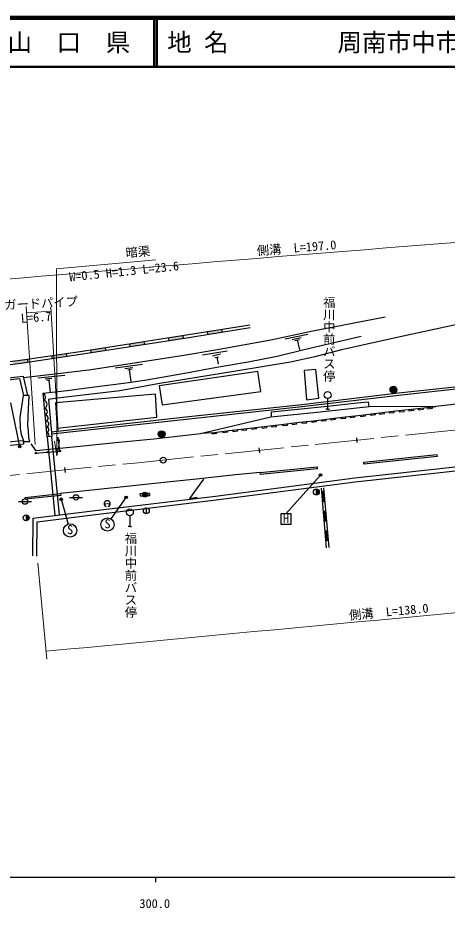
# Model space of a CAD drawing. Units: millimetres at full size, sheet at 1:1000; details may follow other scales. Extents: x -32835295 to 680000, y -214460296 to 380000.
# Drawn here: x 339990 to 427357, y 198715 to 380000 of the extents above; entities that cross this region are included whole.
import ezdxf
from ezdxf.enums import TextEntityAlignment as Align

# ---------------------------------------------------------------- set-up
doc = ezdxf.new("R2010")
doc.units = ezdxf.units.MM
doc.header["$LTSCALE"] = 1000
doc.linetypes.add('CHAIN', pattern=[18.5, 12, -1.5, 3.5, -1.5])
for name, color, linetype, lineweight in [('M-BGD', 7, 'Continuous', 25), ('M-BGD-EXST', 7, 'Continuous', 25), ('M-BMK', 2, 'CHAIN', 13), ('M-BMK-SRVR', 3, 'Continuous', 25), ('M-STR-HTXT', 7, 'Continuous', 13), ('M-TTL', 2, 'Continuous', 140), ('M-TTL-BAND', 7, 'Continuous', 25), ('M-TTL-LINE', 7, 'Continuous', 50)]:
    doc.layers.add(name, color=color, linetype=linetype, lineweight=lineweight)
doc.layers.add('M-BMK-HTXT', color=7, linetype='Continuous')
doc.layers.add('M-TTL-TXT', color=7, linetype='Continuous')
doc.styles.add('@ＭＳ ゴシック', font='')
doc.styles.add('ＭＳ ゴシック', font='')
doc.styles.get('@ＭＳ ゴシック').set_extended_font_data('@MS Gothic')
doc.styles.get('ＭＳ ゴシック').set_extended_font_data('MS Gothic')

# ---------------------------------------------------------------- blocks, each defined once
blk = doc.blocks.new('open_arrow')
at = {"color": 0, "linetype": 'Continuous', "lineweight": -2}
blk.add_lwpolyline([(7.5, 1.25), (0, 0), (7.5, -1.25)], dxfattribs=at)

msp = doc.modelspace()

# ---------------------------------------------------------------- hatches: boundary and pattern name
at = {"layer": 'M-BGD'}
for points in [[(381529, 316597), (378567, 316123), (378662, 315531), (381624, 316005)], [(365724, 314109), (362759, 313651), (362851, 313058), (365815, 313516)], [(373533, 314710), (373721, 314740), (373630, 315333), (373440, 315303), (370665, 314873), (370757, 314280)], [(357818, 312887), (354853, 312428), (354945, 311835), (357909, 312294)], [(341997, 310500), (340500, 310277), (339024, 310096), (339098, 309500), (340581, 309683), (342070, 309905)], [(349909, 311679), (346942, 311237), (347031, 310644), (349998, 311086)], [(415730, 304277, 1), (417130, 304277, 0.41421), (416430, 304977, 0.41421)], [(368546, 295211, 1), (369946, 295211, 0.41421), (369246, 295911, 0.41421)], [(365357, 282902, 1), (366357, 282938, 1)], [(400732, 282860, 0.41421), (401332, 283460, 0.41421), (400732, 284060)], [(402242, 283593), (401744, 283549), (401918, 281557), (402416, 281600)], [(402266, 277572), (402765, 277616), (402590, 279608), (402092, 279564)], [(341669, 277585, 0.41421), (342269, 278185, 0.41421), (341669, 278785)], [(402939, 275623), (402441, 275580), (402615, 273587), (403113, 273631)]]:
    msp.add_hatch(color=256, dxfattribs=at).paths.add_polyline_path(points)
h = msp.add_hatch(color=256, dxfattribs=at)
edge = h.paths.add_edge_path()
edge.add_ellipse((358172, 281062), major_axis=(-37, -33.6), ratio=1, start_angle=-42.20757, end_angle=137.79243)
at = {"layer": 'M-BGD-EXST'}
for points in [[(340611, 292721, 0.41421), (340361, 292971, 0.41421), (340111, 292721, 1)], [(401825, 286904, 0.41421), (401575, 287154, 0.41421), (401325, 286904, 1)], [(349056, 281984, 0.41421), (348806, 282234, 0.41421), (348556, 281984, 1)], [(362280, 282361, 0.41421), (362030, 282611, 0.41421), (361780, 282361, 1)]]:
    msp.add_hatch(color=256, dxfattribs=at).paths.add_polyline_path(points)

# ---------------------------------------------------------------- linework, layer by layer
at = {"layer": 'M-BGD'}
for p, q in [((378662, 315531), (378567, 316123)), ((381624, 316005), (381529, 316597)), ((394394, 314608), (398993, 315567)), ((362851, 313058), (362759, 313651)), ((365815, 313516), (365724, 314109)), ((370757, 314280), (370665, 314873)), ((373721, 314740), (373630, 315333)), ((395822, 314499), (397664, 314891)), ((396367, 314292), (397315, 314510)), ((396841, 314401), (397293, 312418)), ((354945, 311835), (354853, 312428)), ((357909, 312294), (357818, 312887)), ((377580, 311380), (382578, 312184)), ((342070, 309905), (341997, 310500)), ((347031, 310644), (346942, 311237)), ((349998, 311086), (349909, 311679)), ((379575, 311187), (381206, 311551)), ((380090, 310811), (380841, 310983)), ((380465, 310897), (380766, 309482)), ((359804, 308722), (365336, 309494)), ((361752, 308575), (363388, 308777)), ((362377, 308354), (363149, 308474)), ((362650, 308397), (363002, 305966)), ((341063, 307059), (341966, 303103)), ((344109, 306677), (349573, 307268)), ((345541, 306472), (346885, 306646)), ((345927, 306211), (346487, 306260)), ((346299, 306244), (346592, 303729)), ((403028, 302501), (403028, 300335)), ((403028, 300335), (402678, 300335)), ((403028, 300335), (403378, 300335)), ((379489, 295533), (377362, 295348)), ((345991, 294681), (347510, 278655)), ((346936, 294771), (345992, 294681)), ((348453, 278773), (346937, 294771)), ((389325, 287444), (400882, 288581)), ((400882, 288581), (400921, 288184)), ((389364, 287046), (389324, 287443)), ((400921, 288183), (389364, 287046)), ((341464, 282360), (348706, 283154)), ((348706, 283154), (348749, 282757)), ((400732, 284060), (400732, 282860)), ((401683, 284252), (402744, 272114)), ((401744, 283549), (402242, 283593)), ((402181, 284295), (403242, 272157)), ((340161, 281504), (342761, 281504)), ((341507, 281962), (341464, 282359)), ((348749, 282756), (341508, 281962)), ((350526, 282355), (353126, 282355)), ((357572, 281062), (357872, 281062)), ((358472, 281062), (358772, 281062)), ((401918, 281557), (402416, 281600)), ((366134, 280217), (366134, 279017)), ((402092, 279564), (402590, 279608)), ((341669, 278785), (341669, 277585)), ((362787, 278613), (362787, 276448)), ((402266, 277572), (402765, 277616)), ((362787, 276448), (362437, 276448)), ((362787, 276448), (363137, 276448)), ((402441, 275580), (402939, 275623)), ((402615, 273587), (403113, 273631))]:
    msp.add_line(p, q, dxfattribs=at)
for points in [[(447745, 320921), (444480, 320769), (431903, 318069), (417793, 315077), (405867, 312431), (400447, 310989), (395508, 309895), (384383, 308022), (368509, 305456), (360767, 304069), (347513, 302465)], [(170416, 311018), (181714, 310339), (189800, 309846), (198801, 309352), (211416, 308628), (228441, 307651), (244829, 306729), (255346, 306170), (262497, 305807), (270580, 305778), (282938, 305750), (295401, 306253), (307466, 306907), (316564, 307615), (326901, 308606), (340500, 310277), (352652, 312088), (373440, 315303), (387195, 317504)], [(414751, 319033), (399668, 316133), (391456, 314386), (380187, 312308), (373779, 311267), (361083, 309296), (354423, 308231), (341142, 306714)], [(170383, 310419), (181677, 309741), (189766, 309247), (198767, 308753), (211381, 308029), (228407, 307052), (244796, 306130), (255315, 305570), (262481, 305207), (270578, 305178), (282949, 305150), (295429, 305654), (307506, 306308), (316616, 307017), (326967, 308009), (340581, 309683), (352742, 311494), (373533, 314710), (387290, 316912)], [(345991, 294681), (345144, 303552), (350021, 304150), (353461, 304605), (359393, 305364), (362529, 305743), (365794, 306245), (370825, 307109), (375030, 307852), (379364, 308655), (382874, 309264), (386844, 309976), (392779, 311100), (398506, 312509), (409824, 315163)], [(468130, 309207), (463722, 308673), (448660, 307073), (434044, 305367), (417473, 303561), (397763, 301212), (374815, 298740), (349929, 295992), (346867, 295655)], [(468155, 308757), (463773, 308226), (448710, 306626), (434094, 304920), (417524, 303114), (397814, 300765), (374864, 298293), (349978, 295544), (346917, 295208)], [(272793, 302566), (285582, 302802), (297182, 303162), (312227, 304062), (322306, 304851), (332830, 306074), (341063, 307059)], [(272800, 302166), (285592, 302403), (297200, 302763), (312254, 303663), (322345, 304452), (332877, 305677), (340354, 306572), (341152, 303075)], [(470584, 306327), (441607, 302748), (425055, 300877), (411499, 300817), (401544, 299723), (391496, 298719), (377169, 295302), (367684, 294236), (360537, 293534), (353295, 292792), (343719, 291838), (342672, 293242)], [(347513, 302465), (346204, 302278), (346937, 294771)], [(391625, 298732), (391581, 299765), (403021, 300933), (409010, 301612), (411295, 301827), (411407, 300807)], [(379489, 295533), (383022, 295969), (387731, 296505), (393014, 297115), (397306, 297638), (400138, 297976), (403313, 298358), (406583, 298746), (409851, 299116), (413578, 299577), (416938, 299947), (424571, 300780), (425055, 300877)], [(409720, 299101), (409750, 298853), (410743, 298974), (410713, 299222)], [(411715, 299347), (411745, 299098), (412738, 299221), (412707, 299470)], [(413578, 299577), (413605, 299329), (414599, 299438), (414572, 299687)], [(415549, 299794), (415576, 299546), (416570, 299655), (416543, 299904)], [(417562, 300015), (417589, 299766), (418583, 299875), (418556, 300124)], [(419544, 300231), (419571, 299983), (420565, 300091), (420538, 300340)], [(421495, 300444), (421522, 300196), (422516, 300304), (422489, 300553)], [(423377, 300650), (423404, 300401), (424398, 300510), (424371, 300758)], [(393851, 297217), (393882, 296969), (394874, 297090), (394844, 297338)], [(395761, 297450), (395791, 297202), (396784, 297323), (396754, 297571)], [(397749, 297691), (397779, 297443), (398772, 297561), (398742, 297810)], [(399758, 297931), (399788, 297683), (400781, 297802), (400751, 298050)], [(401726, 298167), (401756, 297919), (402748, 298038), (402719, 298287)], [(403602, 298392), (403631, 298144), (404624, 298262), (404595, 298510)], [(405684, 298640), (405714, 298391), (406707, 298508), (406678, 298756)], [(407588, 298860), (407616, 298611), (408609, 298724), (408581, 298972)], [(379489, 295533), (379520, 295285), (380512, 295407), (380482, 295655)], [(381684, 295804), (381715, 295556), (382707, 295678), (382677, 295926)], [(383722, 296049), (383751, 295800), (384744, 295913), (384716, 296162)], [(385554, 296257), (385582, 296009), (386576, 296122), (386548, 296370)], [(387589, 296489), (387617, 296240), (388611, 296355), (388582, 296603)], [(389664, 296728), (389693, 296480), (390686, 296595), (390658, 296843)], [(391613, 296953), (391642, 296705), (392635, 296820), (392607, 297068)], [(280556, 291929), (296531, 291845), (308267, 292096), (319133, 292484), (324519, 292581), (333840, 293317), (341111, 293912)], [(341111, 293912), (341152, 293180), (334405, 292542), (328613, 291914), (325821, 291641), (319909, 291437), (314358, 291205), (308528, 291000), (296941, 290686), (280775, 290779)], [(343460, 291353), (348545, 291795), (348194, 294608)], [(343055, 270423), (343114, 278102), (355183, 279620), (380230, 282630), (408544, 286308), (432035, 288898), (464650, 292221), (477835, 293314)], [(343855, 270417), (343908, 277396), (355281, 278826), (380329, 281837), (408639, 285513), (432120, 288102), (464724, 291424), (477880, 292515)], [(389324, 287444), (384303, 286936), (376347, 286099), (370992, 285527), (363383, 284690), (357034, 284023), (348706, 283154)], [(377787, 286072), (374942, 282155), (376500, 282381)], [(365403, 283129), (364850, 283110), (364866, 282660), (365419, 282679)], [(366857, 282955), (366849, 283180), (366295, 283161)], [(366311, 282711), (366864, 282730), (366857, 282955)]]:
    msp.add_lwpolyline(points, dxfattribs=at)
for points in [[(398226, 308164), (398748, 302230), (401208, 302528), (400636, 308413)], [(368764, 305081), (369360, 301233), (389423, 303919), (388801, 308016)], [(342296, 303115), (341051, 303071), (340675, 300419), (340406, 298621), (340456, 296450), (340658, 295173), (341180, 293721), (342410, 293753), (342259, 294433), (342130, 295913), (342001, 296938), (342109, 298905)], [(347688, 301580), (348011, 296465), (368261, 298674), (368037, 303367)], [(425319, 290673), (410420, 289124), (410378, 289522), (425277, 291071)]]:
    msp.add_lwpolyline(points, close=True, dxfattribs=at)
for centre, radius in [((416430, 304277), 700), ((403028, 303201), 700), ((369246, 295211), 700), ((348271, 293989), 150), ((348545, 291795), 150), ((343708, 291374), 150), ((346109, 291583), 150), ((351826, 282355), 550), ((365857, 282920), 500), ((400732, 283460), 600), ((341461, 281504), 550), ((358172, 281062), 50), ((362787, 279313), 700), ((366134, 279617), 600), ((341669, 278185), 600)]:
    msp.add_circle(centre, radius, dxfattribs=at)
for centre, radius, start, end in [((344767, 302781), 858, 306.97451, 63.94061), ((345068, 301256), 866, 295.29435, 75.62077), ((345286, 299774), 716, 293.1481, 77.76702), ((345543, 298498), 619, 283.19877, 87.71634), ((345714, 297316), 580, 277.93678, 92.97834), ((345709, 296140), 607, 288.96122, 81.9539), ((345620, 294838), 782, 351.29852, 68.50328), ((345992, 294681), 0.5, 95.41213, 185.41213), ((346936, 294770), 0.5, 5.41213, 95.41213), ((389325, 287443), 0.5, 95.62206, 185.62206), ((389364, 287046), 0.5, 185.62206, 275.62206), ((400921, 288184), 0.5, 275.62206, 5.62206), ((341464, 282359), 0.5, 96.25966, 186.25966), ((341508, 281962), 0.5, 186.25966, 276.25966), ((348749, 282757), 0.5, 276.25966, 6.25966), ((358172, 281062), 600, 289.47122, 250.52878)]:
    msp.add_arc(centre, radius, start, end, dxfattribs=at)
at = {"layer": 'M-BGD-EXST'}
for p, q in [((338510, 301632), (340361, 292721)), ((394533, 279002), (401575, 286904)), ((348806, 281984), (350265, 276931)), ((358978, 277966), (362030, 282361)), ((395583, 279002), (393483, 279002)), ((393483, 279002), (393483, 276902)), ((395583, 276902), (395583, 279002)), ((393483, 276902), (395583, 276902))]:
    msp.add_line(p, q, dxfattribs=at)
for centre, radius in [((340361, 292721), 250), ((401575, 286904), 250), ((348806, 281984), 250), ((362030, 282361), 250), ((358248, 276831), 1350), ((350626, 275630), 1350)]:
    msp.add_circle(centre, radius, dxfattribs=at)
at = {"layer": 'M-BMK'}
msp.add_lwpolyline([(68286, 293686), (76340, 293667), (87247, 293609), (96005, 293147), (112747, 292358), (143627, 290905), (201650, 288498), (254437, 286228), (289876, 284930), (297502, 284656), (302955, 284663), (308566, 284687), (314607, 284853), (321616, 285275), (328384, 285825), (342971, 287307), (363802, 289356), (400492, 293122), (435076, 296721), (471558, 300514), (522207, 305909), (569465, 310993)], dxfattribs=at)
at = {"layer": 'M-BMK-SRVR'}
for p, q in [((408889, 294498), (408992, 293504)), ((389060, 292451), (389163, 291456)), ((349504, 288452), (349602, 287457))]:
    msp.add_line(p, q, dxfattribs=at)
msp.add_circle((369580, 289949), 600, dxfattribs=at)
at = {"layer": 'M-STR-HTXT'}
for p, q in [((341666, 321196), (343489, 293143)), ((346737, 321112), (348226, 295906)), ((341750, 319904), (346787, 320280)), ((344036, 268995), (345861, 249445))]:
    msp.add_line(p, q, dxfattribs=at)
msp.add_lwpolyline([(347944, 290804), (347861, 328902), (368081, 330690)], dxfattribs=at)
for centre, radius, start, end in [((1764318, -16533123), 16920161, 94.3955, 94.87218), ((2935350, -26882859), 27257176, 95.16612, 95.45175)]:
    msp.add_arc(centre, radius, start, end, dxfattribs=at)
at = {"layer": 'M-TTL'}
msp.add_line((680000, 380000), (40000, 380000), dxfattribs=at)
at = {"layer": 'M-TTL-BAND'}
for p, q in [((40000, 205000), (579000, 205000)), ((368000, 205000), (368000, 204000))]:
    msp.add_line(p, q, dxfattribs=at)
at = {"layer": 'M-TTL-LINE'}
for p, q in [((367750, 380000), (367750, 370000)), ((368250, 380000), (368250, 370000)), ((40000, 370000), (680000, 370000))]:
    msp.add_line(p, q, dxfattribs=at)

# ---------------------------------------------------------------- block references
at = {"layer": 'M-STR-HTXT', "xscale": 400, "yscale": 400, "rotation": 90.1}
msp.add_blockref('open_arrow', (347944, 290804), dxfattribs=at)

# ---------------------------------------------------------------- texts
at = {"layer": 'M-BGD-EXST', "style": 'ＭＳ ゴシック'}
for p in [(357592, 275538), (349971, 274337)]:
    msp.add_text('S', height=1833, rotation=358.508, dxfattribs=at).set_placement(p, align=Align.BOTTOM_LEFT)
msp.add_text('H', height=1833, dxfattribs=at).set_placement((393936, 276594), align=Align.BOTTOM_LEFT)
at = {"layer": 'M-BMK-HTXT', "style": '@ＭＳ ゴシック'}
for p in [(401869, 323326), (361512, 275265)]:
    msp.add_text('福川中前バス停', height=1833, rotation=270, dxfattribs=at).set_placement(p, align=Align.BOTTOM_LEFT)
at = {"layer": 'M-STR-HTXT', "style": 'ＭＳ ゴシック'}
for s, rotation, p in [('暗渠', 5.055, (362060, 330660)), ('側溝  L=197.0', 4.444, (388739, 331097)), ('W=0.5 H=1.3 L=23.6', 5.892, (350595, 325767)), ('ガードパイプ', 3.025, (337305, 320042)), ('L=6.7', 4.497, (340721, 317321)), ('側溝  L=138.0', 5.206, (407532, 256899))]:
    msp.add_text(s, height=1833, rotation=rotation, dxfattribs=at).set_placement(p, align=Align.BOTTOM_LEFT)
at = {"layer": 'M-TTL-BAND', "style": 'ＭＳ ゴシック'}
msp.add_text('300.0', height=1833, dxfattribs=at).set_placement((367844, 198195), align=Align.BOTTOM_CENTER)
at = {"layer": 'M-TTL-TXT', "style": 'ＭＳ ゴシック'}
msp.add_text('山\u3000口\u3000県', height=3666, dxfattribs=at).set_placement((350375, 375000), align=Align.MIDDLE_CENTER)
for s, p in [('地 名', (370380, 375000)), ('周南市中市\u3000本陣町', (405024, 375000))]:
    msp.add_text(s, height=3666, dxfattribs=at).set_placement(p, align=Align.MIDDLE_LEFT)

doc.saveas('drawing.dxf')
